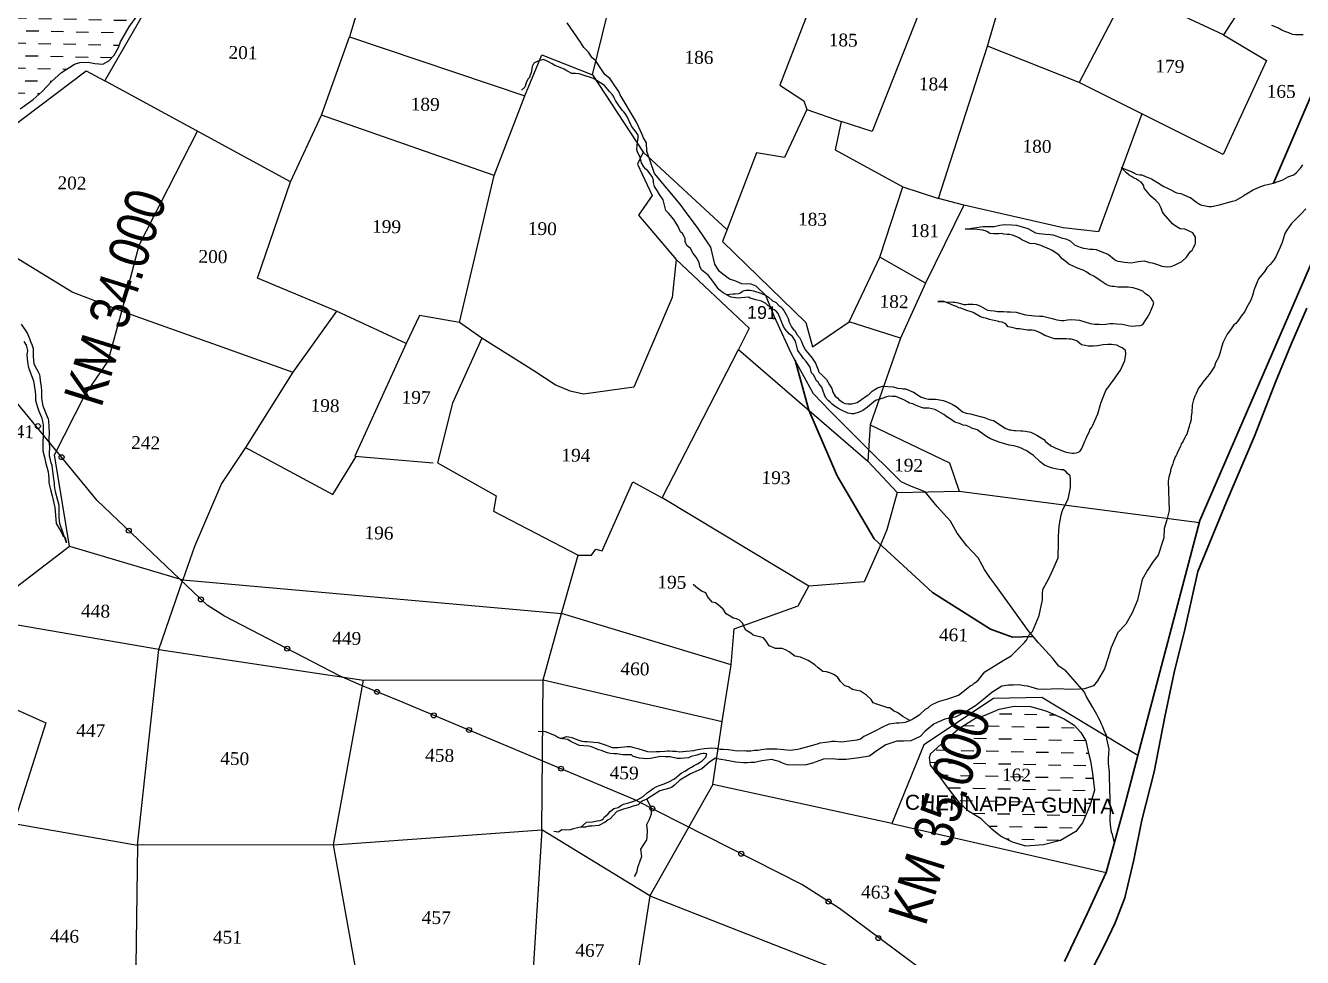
# Model space of a CAD drawing. Header units: inches. Extents: x 304037 to 460575, y 1453943 to 1639883.
# Drawn here: x 336193 to 337474, y 1597253 to 1598188 of the extents above; entities that cross this region are included whole.
import ezdxf

# ---------------------------------------------------------------- set-up
doc = ezdxf.new("R2010")
doc.units = ezdxf.units.IN
doc.header["$MEASUREMENT"] = 0
doc.header["$PDMODE"] = 33
doc.header["$PDSIZE"] = 5
for name, pattern in [('ACAD_ISO02W100', [15, 12, -3]), ('ACAD_ISO07W100', [3, 0, -3]), ('BORDER', [1.75, 0.5, -0.25, 0.5, -0.25, 0, -0.25])]:
    doc.linetypes.add(name, pattern=pattern)
for name, color, linetype in [('cahnige', 6, 'Continuous'), ('CARTTRACK', 30, 'ACAD_ISO02W100'), ('NALA', 4, 'Continuous'), ('SURVEY_BND', 7, 'Continuous'), ('SURVEY_NO', 7, 'Continuous'), ('WATER_BODY', 4, 'Continuous'), ('zz', 7, 'Continuous')]:
    doc.layers.add(name, color=color, linetype=linetype)
doc.layers.add('FOOTPATH', color=150, linetype='ACAD_ISO07W100', lineweight=30)
doc.layers.add('VILL_BOUNDARY', color=6, linetype='BORDER', lineweight=30)
doc.styles.add('ARIALN', font='ARIALN.TTF')
doc.styles.get("Standard").update_dxf_attribs({"font": 'arial.ttf'})
pattern_1 = [(180, (-977.9699, -291.534), (-1.25, -1.25), [1.25, -1.25])]

# ---------------------------------------------------------------- blocks, each defined once
blk = doc.blocks.new('PALLAKONDA')
at = {"layer": 'VILL_BOUNDARY', "linetype": 'ByBlock'}
blk.add_lwpolyline([(23.09, 213.14), (21.57, 209.58), (20.04, 205.83), (17.99, 200.51), (15.26, 194), (12.49, 187.15), (11.26, 181.56), (10.2, 177.16), (9.31, 172.81), (8.27, 167.37), (7.08, 162.6), (6.3, 158.71), (5.44, 154.94), (4.51, 152.47), (3.49, 150.34), (2.27, 147.92)], dxfattribs=at)
blk = doc.blocks.new('CHEPINAPI')
at = {"layer": 'WATER_BODY', "linetype": 'ByBlock'}
h = blk.add_hatch(dxfattribs=at)
h.set_pattern_fill('DASH', color=256, scale=10, angle=180, style=0)
h.set_pattern_definition(pattern_1)
h.paths.add_polyline_path([(110.82, 53.93), (109.55, 52.84), (108.42, 52.19), (108.11, 52.07), (107.8, 51.99), (107.5, 51.96), (107.22, 51.96), (106.91, 52.02), (106.6, 52.17), (106.37, 52.35), (105.99, 52.67), (105.83, 52.86), (105.59, 53.11), (105.1, 53.5), (104.95, 53.56), (104.5, 53.76), (104.35, 53.86), (104.17, 54.03), (104.07, 54.15), (103.99, 54.34), (104.14, 54.94), (103.85, 55.14), (103.69, 54.43), (103.27, 53.67), (103.13, 53.49), (102.94, 53.11), (102.5, 52.73), (102.31, 52.25), (101.86, 51.38), (101.47, 50.41), (101.27, 48.77), (101.48, 47.61), (101.58, 46.39), (101.58, 45.66), (101.54, 44.63), (101.12, 43.87), (100.32, 43.48), (99.51, 43.04), (98.28, 42.3), (97.5, 41.96), (96.08, 41.64), (95.03, 41.59), (93.77, 41.13), (92.69, 40.41), (91.8, 39.51), (91.19, 38.62), (91, 37.89), (91.33, 37.45), (92.07, 37.52), (92.97, 37.8), (94.06, 38), (94.8, 37.92), (95.58, 37.79), (96.49, 37.57), (97.46, 37.4), (98.71, 37.03), (99.52, 36.63), (99.77, 36.44), (100.64, 35.85), (100.86, 35.71), (102.64, 34.24), (103.42, 33.88), (104.21, 33.69), (104.79, 33.79), (105.17, 34.07), (105.2, 34.6), (105.15, 35.24), (104.72, 36.13), (104.03, 36.97), (104.02, 37.74), (104, 38.49), (104.58, 39.38), (105.05, 40.28), (105.27, 41.14), (105.49, 41.99), (106.11, 42.63), (106.96, 42.89), (107.93, 42.89), (108.74, 42.56), (109.34, 42.22), (109.51, 42.16), (109.78, 42.07), (110.02, 42.01), (110.29, 41.94), (110.54, 41.87), (110.78, 41.83), (111.28, 41.84), (111.46, 41.82), (111.75, 41.8), (112.04, 41.73), (112.34, 41.65), (112.78, 41.5), (113.5, 41.24), (113.85, 41.03), (114.09, 40.75), (114.28, 40.56), (114.58, 40.6), (114.54, 41.26), (114.68, 42.18), (115.23, 43.13), (115.91, 43.97), (116.58, 44.91), (117.67, 46.67), (118.09, 47.52), (118.85, 49.04), (119.57, 49.9), (120.72, 50.88), (121.86, 51.71), (123.14, 52.67), (124.03, 53.5), (124.95, 54.52), (125.91, 55.42), (127.21, 56.29), (127.75, 56.48), (128.57, 56.54), (129.25, 56.42), (130.03, 56.34), (130.63, 56.7), (131.14, 57.29), (131.58, 58.05), (131.76, 58.63), (132.58, 60.13), (133.33, 61.24), (133.97, 62.05), (135, 62.64), (136.31, 62.86), (137.23, 63.03), (138.98, 65.11), (141.07, 67.7), (142.21, 68.62), (143.42, 69.15), (145.88, 70.29), (148.07, 70.87), (149.32, 71.85), (150.38, 73.22), (150.78, 74.63), (150.49, 76.08), (149.97, 77.13), (149.32, 77.91), (147.83, 79.17), (146.43, 80.05), (144.98, 81), (140.84, 83.17), (137.11, 85.24), (133.73, 86.67), (130.99, 87.97), (127.4, 90.11), (125.37, 90.94), (123.35, 91.79), (119.12, 93), (116.08, 93.98), (113.91, 94.69), (111.94, 95.73), (109.87, 96.8), (108.16, 97.47), (105.29, 97.61), (103.99, 97.98), (101.64, 98.89), (98.94, 100.22), (96.01, 101.62), (92.44, 103.15), (88.98, 104.29), (87.3, 104.55), (84.84, 104.2), (83.17, 103.62), (81.76, 102.88), (80.38, 101.95), (80, 100.99), (80.19, 100.04), (80.39, 99.24), (80.7, 98.84), (81.13, 98.83), (81.71, 99.14), (82.26, 99.73), (82.81, 100.25), (83.36, 100.27), (83.78, 100.25), (84.24, 100.16), (85.3, 99.96), (86.11, 99.56), (86.67, 99.2), (88.02, 98.84), (89, 98.61), (89.51, 98.5), (90.7, 98), (91.71, 97.43), (92.43, 97.19), (93.28, 97.1), (94.55, 96.73), (96.69, 95.83), (98.16, 95.19), (99.25, 94.9), (100.43, 94.42), (102.04, 93.59), (103.39, 92.53), (104.43, 91.42), (105.26, 90.67), (106.24, 90.01), (107.13, 89), (108.02, 87.94), (110.34, 86.34), (112.46, 85.03), (115.6, 83.53), (116.62, 83.19), (116.89, 82.69), (116.67, 81.86), (115.96, 80.76), (115.41, 79.7), (115.07, 78.81), (113.72, 77.24), (113.34, 76.48), (113.3, 75.41), (113.39, 74.98), (113.62, 74.55), (113.47, 73.77), (113.09, 73.06), (112.78, 72.51), (112.55, 72.2), (112.45, 71.66), (112.56, 71.38), (112.96, 71.11), (113.26, 70.98), (113.64, 70.97), (114.22, 70.95), (114.67, 70.91), (115.05, 70.7), (115.31, 70.53), (115.47, 70.27), (116.55, 70.13), (116.72, 70.11), (117.89, 69.91), (118.25, 69.84), (118.93, 69.58), (119.83, 69.14), (119.98, 68.63), (119.59, 67.12), (118.84, 65.27), (118.34, 63.85), (117.94, 62.96), (117.85, 62.51), (117.57, 61.63), (117.23, 60.6), (116.89, 59.72), (116.01, 58.49), (113.73, 56.48)])
h.paths.add_polyline_path([(113.56, 73.45), (149.4, 74.06), (149.29, 80.09), (113.45, 79.48)], flags=24)
h.paths.add_polyline_path([(125, 74.22), (128.28, 74.22), (128.28, 72.27), (125, 72.27)], flags=24)
h = blk.add_hatch(dxfattribs=at)
h.set_pattern_fill('DASH', color=256, scale=10, angle=180, style=0)
h.set_pattern_definition(pattern_1)
h.paths.add_polyline_path([(230.02, -10.32), (229.76, -9.24), (229.23, -8.41), (228.54, -7.71), (227.54, -7.08), (225.69, -6.34), (224.14, -5.93), (222.51, -5.93), (221.01, -6.27), (219.64, -6.88), (218.59, -7.25), (216.99, -8.31), (215.9, -9.3), (214.98, -10.17), (214.23, -10.88), (214.14, -11.24), (214.26, -11.98), (215.37, -13.3), (216.09, -14.26), (217.28, -15.72), (218.15, -16.51), (219.43, -17.26), (220.54, -18.25), (221.4, -18.96), (222.64, -19.51), (223.98, -19.9), (225.75, -19.71), (227.43, -19.25), (228.93, -18.33), (229.58, -17.46), (230.3, -15.73), (230.73, -14.16), (230.5, -12.48), (230.26, -11.24)])
h.paths.add_polyline_path([(221.12, -11.83), (224.3, -11.83), (224.3, -13.78), (221.12, -13.78)], flags=24)
at = {"layer": 'CARTTRACK'}
blk.add_lwpolyline([(232.82, -19.38), (232.62, -18.55), (232.51, -18.33), (232.38, -17.59), (232.36, -17.19), (232.36, -16.83), (232.36, -16.37), (232.32, -14.99), (232.24, -14.02), (232.23, -13.54), (232.2, -13.12), (232.19, -12.31), (232.06, -11.45), (232.04, -10.97), (232.09, -10.49), (232.09, -10.03), (231.84, -8.99), (231.82, -8.65), (231.57, -8.18), (231.42, -7.82), (231.27, -7.53), (231.13, -7.22), (230.99, -6.97), (230.79, -6.6), (230.38, -5.9), (229.69, -4.78), (229.51, -4.38), (227.59, -2.28), (226.91, -1.83), (226.27, -1.07), (224.8, 0.47), (223.75, 1.67), (222.28, 3.63), (220.32, 6.24), (219.82, 6.89), (219.26, 7.66), (218.61, 8.84), (217.43, 9.99), (216.45, 11.26), (215.77, 12.42), (214.38, 13.89), (213.17, 15.31), (211.63, 15.87), (210.73, 16.28), (206.51, 20.29), (203.49, 23.19), (201.79, 24.89), (199.52, 28.82), (197.71, 32.57), (196.82, 34.62), (195.85, 35.51), (195.35, 35.72), (194.4, 35.72), (193.69, 36.01), (193.16, 36.16), (192.48, 36.66), (192.12, 36.96), (191.65, 37.64), (191.21, 39.32), (189.86, 41.26), (189.86, 41.26), (188.88, 42.48), (188.07, 43.57), (185.45, 46.58), (184.62, 48.8), (184.57, 49.63), (184.27, 50.11), (184.11, 50.46), (183.52, 51.68), (181.85, 54.37), (181.69, 54.69), (181.28, 55.27), (181.02, 55.66), (180.81, 55.93), (180.28, 56.37), (179.3, 57.73), (178.96, 58), (178.57, 58.56), (178.12, 59.01), (177.75, 59.55), (176.39, 61.45)], dxfattribs=at)
at = {"layer": 'FOOTPATH', "linetype": 'ByBlock'}
for points in [[(247.37, 46.91), (251.32, 56.66), (253.4, 63.36), (257.37, 71.44), (261.06, 76.73), (266.02, 82.7), (267.5, 85.1), (268.19, 83.46), (269.05, 81.96), (269.65, 80.88), (270.57, 79.52), (271.32, 78.14)], [(224.28, 1.07), (222.21, 0.98), (220, 1.72), (214.1, 5.27), (208.15, 10.52), (204.32, 16.72), (201.37, 23.25), (199.88, 28.19)]]:
    blk.add_lwpolyline(points, dxfattribs=at)
at = {"layer": 'NALA'}
for points in [[(121.86, 51.71), (123.14, 52.67), (124.03, 53.5), (124.95, 54.52), (125.91, 55.42), (127.21, 56.29), (127.75, 56.48), (128.57, 56.54), (129.25, 56.42), (130.03, 56.34), (130.63, 56.7), (131.14, 57.29), (131.58, 58.05), (131.76, 58.63), (132.58, 60.13), (133.33, 61.24)], [(192.84, 34.62), (193.55, 34.71), (193.74, 34.71), (194.08, 34.76), (194.23, 34.79), (194.45, 34.97), (194.55, 35.02), (194.68, 35.06), (194.8, 35.1), (195.01, 35.12), (195.23, 35.12), (195.59, 35.06), (196.32, 34.82), (196.46, 34.78), (196.79, 34.65), (197.11, 34.44), (197.51, 34.08), (197.79, 33.96), (197.87, 33.92), (198.16, 33.64), (198.45, 33.44), (198.51, 33.3), (198.67, 33.14), (198.93, 32.68), (199.12, 32.36), (199.22, 32), (199.46, 31.54), (199.62, 31.3), (199.83, 31.15), (200.01, 30.77), (200.27, 30.47), (200.47, 30.09), (200.6, 29.83), (200.69, 29.58), (200.89, 29.23), (201.15, 28.98), (201.6, 28.44), (201.93, 27.95), (202.21, 27.29), (202.29, 27.06), (202.59, 26.79), (202.72, 26.66), (203.07, 26.33), (203.37, 25.82), (203.62, 25.44), (203.72, 25.09), (203.96, 24.69), (204.24, 24.51), (204.35, 24.35), (204.71, 24.09), (204.96, 23.99), (205.24, 23.94), (205.65, 23.95), (206.17, 24.11), (206.6, 24.41), (207.18, 24.83), (207.35, 24.97), (207.66, 25.28), (207.84, 25.4), (208.17, 25.62), (208.68, 25.78), (209.75, 25.74), (210.18, 25.63), (210.57, 25.58), (210.75, 25.58), (211, 25.56), (211.38, 25.4), (211.79, 25.24), (212.16, 25.02), (212.49, 24.79), (213, 24.66), (213.3, 24.59), (213.58, 24.59), (213.77, 24.59), (214.01, 24.59), (214.25, 24.58), (214.77, 24.48), (215.07, 24.4), (215.67, 24.14), (216.08, 23.91), (216.48, 23.58), (216.75, 23.39), (217.1, 23.26), (217.53, 23.19), (218.5, 22.96), (218.68, 22.93), (219.01, 22.84), (219.52, 22.66), (219.86, 22.59), (221.03, 21.85), (221.45, 21.7), (221.62, 21.69), (221.94, 21.64), (222.06, 21.63), (222.62, 21.62), (222.81, 21.62), (223.08, 21.59), (223.23, 21.56), (223.43, 21.53), (223.6, 21.49), (224.03, 21.32), (224.21, 21.2), (224.91, 20.8), (225.09, 20.59), (225.46, 20.3), (225.52, 20.26), (225.59, 20.18), (225.81, 20.11), (225.94, 20.06), (226.15, 19.96), (227.07, 19.6), (227.19, 19.59), (227.6, 19.51), (227.8, 19.5), (227.95, 19.49), (228.21, 19.53), (228.56, 19.66), (228.76, 19.97), (228.96, 20.53), (229.02, 20.72), (229.12, 20.93), (229.21, 21.19), (229.46, 21.7), (229.51, 21.85), (229.69, 22.13), (229.78, 22.33), (230.28, 23.48), (230.56, 24.54), (231.02, 25.83), (231.82, 26.98), (232.45, 27.89), (232.85, 28.85), (232.95, 29.5), (232.91, 29.87), (232.56, 30.13), (232.32, 30.2), (232.04, 30.37), (231.5, 30.42), (231.13, 30.42), (230.65, 30.39), (230.1, 30.26), (230.1, 30.26), (229.69, 30.22), (229.43, 30.22), (229.15, 30.22), (228.86, 30.26), (228.49, 30.33), (228.06, 30.68), (227.82, 30.78), (227.45, 30.87), (227.25, 30.89), (226.99, 30.89), (226.67, 30.89), (226.36, 30.89), (225.77, 30.89), (224.82, 31.2), (224.42, 31.42), (224.14, 31.55), (223.75, 31.68), (223.53, 31.7), (223.08, 31.7), (222.25, 31.81), (221.99, 31.81), (221.53, 31.92), (221.12, 31.98), (220.87, 32.26), (220.87, 32.26), (220.5, 32.42), (220.23, 32.46), (220.15, 32.49), (219.87, 32.55), (219.54, 32.62), (219.25, 32.69), (218.98, 32.76), (218.68, 32.82), (218.33, 32.93), (217.6, 33.33), (217.4, 33.42), (216.95, 33.53), (216.36, 33.74), (216.14, 33.78), (215.93, 33.89), (215.61, 34), (215.39, 34.1), (215.07, 34.22), (214.65, 34.39), (214.31, 34.41), (214.05, 34.37), (215.58, 34.34), (215.75, 34.34), (216.06, 34.27), (216.31, 34.21), (216.65, 34.13), (216.88, 34.14), (217.04, 34.17), (217.54, 34.17), (217.9, 34.14), (218.32, 33.99), (219.03, 33.61), (219.28, 33.58), (219.69, 33.54), (220.01, 33.49), (220.35, 33.49), (220.62, 33.49), (220.98, 33.47), (221.31, 33.47), (221.9, 33.46), (222.23, 33.38), (222.82, 33.23), (223.77, 33.12), (224.25, 33.12), (224.57, 33.12), (225.23, 32.95), (225.51, 32.9), (225.99, 32.78), (226.43, 32.74), (226.68, 32.74), (227.03, 32.79), (227.47, 32.86), (228.24, 32.8), (229.32, 32.5), (229.76, 32.43), (230.21, 32.43), (230.5, 32.41), (230.87, 32.46), (231.29, 32.51), (231.61, 32.52), (231.98, 32.5), (232.52, 32.49), (233.42, 32.32), (233.87, 32.33), (234.33, 32.39), (234.6, 32.51), (234.82, 32.86), (235, 33.16), (235.26, 33.65), (235.58, 34.44), (235.64, 34.67), (235.51, 34.92), (235.34, 35.17), (235.17, 35.35), (234.78, 35.58), (234.52, 35.81), (234.08, 35.97), (233.56, 36.14), (233.04, 36.18), (232.42, 36.18), (232.01, 36.18), (231.65, 36.22), (231.41, 36.22), (231.14, 36.3), (230.83, 36.43), (230.54, 36.6), (230.24, 36.8), (229.58, 37.23), (229.15, 37.43), (228.87, 37.6), (228.51, 37.79), (227.92, 38), (227.07, 38.36), (226.8, 38.59), (226.39, 38.9), (226.05, 39.28), (225.36, 39.7), (225.09, 39.84), (224.22, 40.19), (223.7, 40.34), (223.13, 40.35), (222.61, 40.59), (222.31, 40.7), (222.02, 40.89), (221.81, 41.01), (221.37, 41.16), (221.05, 41.22), (220.84, 41.22), (220.49, 41.25), (220.22, 41.28), (220, 41.27), (219.69, 41.25), (219.5, 41.24), (219.14, 41.26), (218.98, 41.34), (218.85, 41.42), (218.71, 41.49), (218.38, 41.6), (217.83, 41.64), (217.46, 41.68), (216.62, 41.66), (218.41, 41.97), (218.83, 41.98), (219.08, 41.98), (219.5, 41.98), (220.08, 42.11), (220.58, 42.2), (221.24, 42.2), (221.75, 42.15), (222.33, 42.01), (222.88, 41.85), (223.67, 41.44), (224.03, 41.37), (224.34, 41.36), (224.66, 41.33), (225.12, 41.31), (225.41, 41.28), (226.36, 40.97), (226.71, 40.9), (227.13, 40.71), (227.58, 40.32), (227.88, 40.18), (228.25, 40.07), (228.51, 40), (228.77, 39.97), (229.14, 39.93), (229.46, 39.92), (229.78, 39.91), (231, 39.41), (231.57, 38.96), (231.79, 38.82), (231.95, 38.76), (232.22, 38.73), (232.42, 38.7), (232.61, 38.7), (232.95, 38.65), (233.28, 38.64), (233.67, 38.71), (234, 38.77), (234.58, 38.86), (234.81, 38.8), (235.11, 38.7), (235.38, 38.67), (235.62, 38.62), (235.94, 38.52), (236.35, 38.38), (236.61, 38.35), (236.94, 38.32), (237.31, 38.35), (237.63, 38.49), (238.34, 38.87), (238.8, 39.33), (239.2, 39.88), (239.35, 40.04), (239.5, 40.31), (239.65, 40.6), (239.68, 40.72), (239.68, 41.32), (239.38, 41.77), (238.59, 42.12), (238.12, 42.15), (237.62, 42.44), (237.35, 42.62), (236.42, 43.64), (236.33, 43.81), (236.14, 44.24), (235.93, 44.63), (235.64, 44.9), (235.11, 45.33), (234.44, 46.14), (234.39, 46.35), (234.25, 46.56), (234.12, 46.71), (233.9, 46.86), (233.64, 47.01), (233.36, 47.15), (233.13, 47.28), (232.92, 47.38), (232.65, 47.63), (232.11, 48.14), (233.18, 47.73), (233.37, 47.62), (233.62, 47.5), (233.97, 47.46), (234.19, 47.44), (234.53, 47.3), (234.83, 47.19), (235.16, 47.08), (235.93, 46.62), (236.05, 46.51), (236.39, 46.34), (236.69, 46.21), (236.98, 46.07), (237.67, 45.74), (237.87, 45.71), (238.13, 45.66), (238.95, 45.32), (239.09, 45.29), (239.47, 45), (239.69, 44.85), (240.01, 44.64), (240.21, 44.56), (240.45, 44.52), (240.94, 44.44), (241.22, 44.44), (242.01, 44.62), (242.92, 44.89), (243.31, 45.02), (243.58, 45.09), (244.36, 45.53), (244.46, 45.64), (244.86, 45.89), (245.27, 46.14), (245.93, 46.46), (246.47, 46.66), (247.37, 46.91), (248.29, 47.24), (248.53, 47.39), (248.89, 47.6), (249.38, 47.77), (249.65, 48.01), (250.02, 48.45), (250.27, 48.78)], [(250.02, 61.77), (249.59, 61.77), (249.24, 61.78), (248.96, 61.79), (248.57, 61.94), (248.19, 62.07), (247.89, 62.21), (247.47, 62.43), (246.86, 62.66)], [(226.8, 13.31), (226.95, 13.75), (227.04, 13.96), (227.47, 14.89), (227.69, 16.05), (227.69, 16.84), (227.63, 17.21), (227.36, 17.45), (227.23, 17.62), (226.97, 17.8), (226.71, 17.8), (226.29, 17.84), (225.84, 17.95), (225.44, 18.06), (225.05, 18.23), (224.59, 18.54), (223.89, 19.19), (223.54, 19.41), (223.24, 19.61), (222.45, 19.96), (221.93, 20.09), (221.47, 20.15), (220.48, 20.44), (219.58, 20.75), (219.19, 20.97), (218.24, 21.61), (217.71, 21.78), (217.47, 21.9), (217.14, 22.02), (216.84, 22.06), (216.45, 22.21), (215.98, 22.34), (215.5, 22.66), (215.18, 22.86), (214.88, 23.08), (214.18, 23.47), (213.97, 23.57), (213.36, 23.69), (213.24, 23.69), (212.81, 23.69), (212.51, 23.77), (212.03, 23.97), (211.74, 24.07), (211.42, 24.15), (211.22, 24.28), (210.9, 24.42), (210.03, 24.78), (209.68, 24.78), (209.33, 24.79), (209.01, 24.7), (208.74, 24.59), (208.02, 24.34), (207.22, 23.67), (206.75, 23.33), (206.4, 23.14), (205.86, 22.96), (205.66, 22.96), (205.27, 23.01), (204.57, 23.34), (204.35, 23.44), (204.08, 23.58), (203.84, 23.74), (203.7, 23.87), (203.47, 24.07), (203.29, 24.25), (203, 24.54), (202.74, 25.18), (202.63, 25.58), (202.32, 25.92), (202.23, 26.04), (202.06, 26.18), (201.95, 26.43), (201.74, 26.77), (201.56, 26.97), (201.41, 27.54), (200.98, 28.11), (200.73, 28.39), (200.59, 28.6), (200.14, 29.18), (199.88, 30.09), (199.56, 30.56), (199.27, 30.79), (199.06, 31.02), (198.84, 31.3), (198.66, 31.54), (198.33, 32.26), (198.09, 32.84), (197.89, 33.07), (197.69, 33.2), (197.38, 33.33), (196.83, 33.8), (196.4, 34.03), (195.83, 34.16), (195.27, 34.32), (195.09, 34.42), (193.99, 34.27), (193.36, 34.36), (193.09, 34.49), (192.84, 34.62), (192.56, 34.8), (192.1, 35.11), (191.51, 35.92), (191.03, 36.51), (190.69, 36.77), (190.34, 37.03), (190.15, 37.41), (190.09, 37.77), (189.92, 38.05), (189.77, 38.29), (189.46, 38.65), (189.18, 39.14), (188.83, 39.45), (188.64, 39.85), (188.64, 40.14), (188.55, 40.35), (188.35, 40.62), (188.16, 40.81), (187.91, 41.31), (187.47, 42.02), (186.93, 42.64), (186.66, 42.91), (186.35, 43.97), (185.97, 44.47), (185.74, 44.89), (185.46, 45.28), (185.34, 45.66), (185.35, 45.91), (185.23, 46.17), (185.2, 46.27), (185.04, 46.47), (184.89, 46.67), (184.75, 46.82), (184.57, 46.98), (184.35, 47.21), (184.12, 47.62), (183.95, 48.23), (183.71, 48.62), (183.63, 48.89), (183.65, 49.37), (183.73, 50.09), (183.72, 50.38), (183.52, 50.66), (183.03, 51.27), (182.92, 51.52), (182.82, 51.68), (182.72, 51.91), (182.65, 52.09), (182.49, 52.35), (182.39, 52.52), (182.24, 52.67), (182.12, 52.81), (181.97, 52.97), (181.66, 53.39), (181.4, 53.79), (181.25, 54.06), (181.16, 54.22), (181.07, 54.34), (180.78, 54.69), (180.26, 55.25), (179.13, 55.93), (177.99, 56.3), (177.7, 56.38), (177.32, 56.39), (176.97, 56.39), (176.46, 56.65), (176.18, 56.82), (175.78, 56.98), (175.26, 57.15), (174.96, 57.31), (174.59, 57.5), (174.35, 57.65), (174.05, 57.74), (173.53, 57.55), (173.14, 57.35), (172.98, 57.01), (172.89, 56.37), (172.78, 56.07), (172.72, 55.92), (172.58, 55.74), (172.43, 55.38), (172.3, 54.95), (171.97, 54.62)], [(250.64, 44.39), (250.16, 43.84), (249.94, 43.62), (249.79, 43.49), (249.61, 43.27), (249.23, 42.91), (248.79, 42.22), (248.61, 41.88), (248.36, 40.97), (248.15, 40.5), (247.75, 39.53), (247.51, 39.15), (247.19, 38.77), (246.88, 38.42), (246.68, 38.08), (246.07, 37.29), (245.89, 36.89), (245.66, 36.21), (245.48, 35.62), (245.33, 35.15), (244.95, 34.43), (244.77, 33.99), (244.42, 33.52), (244.16, 33.14), (243.88, 32.8), (243.68, 32.64), (243.35, 32.15), (243.05, 31.7), (242.82, 31.22), (242.64, 30.83), (242.5, 30.36), (242.34, 29.77), (242.23, 29.36), (241.95, 28.8), (241.83, 28.43), (241.53, 27.95), (241.33, 27.63), (241.01, 27.22), (240.7, 26.87), (240.5, 26.56), (240.28, 26.26), (240.08, 25.72), (239.95, 25.44), (239.81, 25.07), (239.7, 24.52), (239.66, 23.81), (239.61, 23.43), (239.63, 23.1), (239.52, 22.72), (239.45, 22.58), (239.42, 22.41), (239.23, 21.77), (239.2, 21.63), (239.13, 21.5), (239.07, 21.37), (239.01, 21.29), (238.85, 20.91), (238.8, 20.82), (238.72, 20.72), (238.67, 20.65), (238.6, 20.37), (238.31, 19.81), (238.25, 19.62), (238.19, 19.47), (238.08, 19.34), (237.92, 18.77), (237.86, 18.64), (237.81, 18.46), (237.65, 18.01), (237.66, 17.85), (237.51, 17.3), (237.44, 16.88), (237.62, 13.97), (237.4, 13.01), (237.14, 12.15), (237.12, 11.23), (236.59, 9.48), (236.12, 8.83), (235.57, 7.95), (235.06, 7.02), (234.61, 4.92), (234.13, 3.65), (233.51, 2.49), (232.74, 1.66), (232.09, 0.15), (231.79, -0.98), (231.48, -2.01), (230.81, -3.22), (230.4, -3.74), (229.51, -4.03), (229.01, -4.1), (228.01, -4.15), (226.91, -4.11), (225.45, -4.19), (224.83, -4.19), (223.85, -3.9), (223.47, -3.88), (222.95, -3.79), (222.37, -3.83), (221.89, -3.85), (221.24, -3.95), (220.24, -4.6), (219.47, -5.3), (218.63, -5.96), (217.64, -6.63), (216.63, -7.14), (215.6, -7.38), (214.54, -7.86), (213.68, -8.62), (213.19, -9.16), (212.25, -9.59), (211.53, -9.66), (210.85, -9.68), (209.76, -10.07), (208.81, -10.7), (208.15, -11.21), (207.13, -11.41), (205.83, -11.62), (205.02, -11.61), (204.43, -11.55), (203.55, -11.63), (202.46, -12.04), (201.83, -12.22), (200.66, -12.27), (199.96, -12.27), (199.72, -12.19), (199.38, -12.08), (199.12, -11.95), (198.71, -11.85), (198.38, -11.77), (197.4, -11.9), (196.67, -12.08), (196.31, -12.09), (195.97, -12.13), (195.56, -12.16), (194.81, -12.11), (193.71, -11.92), (193.28, -11.85), (192.93, -11.79), (192.74, -11.74), (192.18, -12.11), (191.4, -12.85), (190.28, -13.36), (189.22, -14.02), (188.72, -14.52), (188.42, -14.76), (188.12, -14.88), (187.25, -15.12), (186.44, -15.66), (185.98, -15.99), (185.58, -16.17), (185.36, -16.31), (185.11, -16.57), (184.76, -16.68), (184.51, -16.76), (184.27, -16.84), (183.66, -17.02), (183.01, -17.29), (182.34, -18.03), (182.13, -18.13), (181.86, -18.38), (181.22, -18.7), (180.52, -18.81), (180.23, -18.81), (179.91, -18.92), (179.38, -18.91), (178.71, -19.09), (178.38, -19.2), (177.88, -19.26), (177.53, -19.22), (177.19, -19.46), (176.75, -19.41)], [(122.73, 28.48), (122.95, 28.1), (123.09, 27.58), (123.05, 27.13), (123.11, 26.42), (123.21, 26.02), (123.31, 25.69), (123.78, 24.55), (123.95, 23.47), (123.98, 23.18), (124.02, 22.59), (124.12, 22.27), (124.23, 21.92), (124.35, 21.53), (124.65, 20.93), (124.76, 20.56), (124.83, 20.15), (124.84, 19.4), (124.84, 18.11), (124.84, 17.58), (125.02, 16.95), (125.14, 16.44), (125.43, 15.48), (125.47, 15.17), (125.5, 14.86), (125.51, 14.4), (125.68, 13.74), (125.87, 13.1), (126.16, 11.93), (126.24, 11.19), (126.34, 10.35), (126.86, 9.51), (127.02, 9.15), (127.24, 8.95), (127.39, 8.44), (126.68, 10.34), (126.64, 10.59), (126.62, 11.09), (126.6, 11.55), (126.59, 12.16), (126.43, 12.66), (126.19, 13.51), (126.07, 14.11), (126.07, 14.38), (125.96, 15.03), (125.81, 16.13), (125.71, 16.4), (125.62, 16.68), (125.52, 17.06), (125.52, 17.36), (125.52, 17.93), (125.46, 18.77), (125.48, 19.42), (125.43, 19.96), (125.37, 20.61), (125.33, 20.77), (125.25, 20.98), (125.14, 21.21), (124.99, 21.54), (124.77, 22.04), (124.63, 22.84), (124.63, 23.28), (124.63, 23.57), (124.59, 23.99), (124.46, 24.59), (124.43, 24.98), (124.37, 25.16), (124.23, 25.42), (124.06, 25.73), (123.79, 26.23), (123.77, 26.59), (123.71, 27.02), (123.71, 27.38), (123.71, 27.75), (123.57, 28.15), (123.43, 28.44), (123.3, 28.74), (123.03, 29.37), (122.43, 30.2)], [(177.18, -10.09), (177.83, -9.89), (178.05, -9.9), (178.35, -9.98), (178.6, -10.08), (178.83, -10.16), (179.35, -10.32), (179.6, -10.35), (179.87, -10.36), (180.23, -10.36), (180.56, -10.39), (180.97, -10.42), (181.59, -10.6), (181.79, -10.66), (182.14, -10.81), (182.4, -10.9), (182.68, -10.88), (183, -10.88), (183.26, -10.84), (183.62, -10.79), (183.89, -10.76), (184.21, -10.76), (184.57, -10.84), (184.96, -10.95), (185.61, -11.13), (185.94, -11.22), (186.37, -11.25), (186.82, -11.21), (187.17, -11.19), (187.66, -11.16), (187.92, -11.1), (188.12, -11.1), (188.45, -11.12), (188.77, -11.13), (189.13, -11.17), (189.82, -11.1), (190.57, -11.02), (190.79, -10.95), (191.18, -10.88), (191.6, -10.79), (192.04, -10.75), (192.36, -10.73), (192.72, -10.73), (193.19, -10.83), (193.5, -10.84), (194.05, -10.85), (194.91, -10.96), (195.59, -10.93), (195.79, -10.93), (196.26, -10.93), (196.63, -10.87), (197.01, -10.84), (197.29, -10.78), (197.84, -10.71), (198.33, -10.69), (198.87, -10.69), (199.58, -10.72), (200.21, -10.78), (200.96, -10.67), (201.23, -10.61), (202.11, -10.35), (202.93, -10.11), (203.2, -10), (203.75, -9.9), (204.01, -9.87), (204.35, -9.8), (204.7, -9.79), (205.32, -9.84), (206.08, -9.74), (206.31, -9.71), (206.61, -9.65), (206.87, -9.61), (207.21, -9.51), (207.55, -9.25), (207.73, -9.17), (208.74, -8.63), (209.37, -8.29), (210.04, -7.96), (210.73, -7.82), (211.06, -7.82), (211.37, -7.78), (211.68, -7.75), (211.85, -7.67), (212.12, -7.57), (212.29, -7.47), (212.49, -7.34), (213.09, -6.94), (213.64, -6.41), (213.9, -6.27), (214.14, -6.04), (214.37, -5.9), (214.66, -5.75), (214.92, -5.61), (215.85, -5.32), (216.91, -4.94), (217.84, -4.18), (218.07, -3.97), (218.29, -3.88), (218.48, -3.72), (218.62, -3.6), (218.89, -3.37), (219.52, -2.54), (221.32, -1.38), (222.12, -0.91), (222.67, -0.31), (223.43, 0.45), (223.6, 0.69), (223.88, 1.25), (224.18, 1.59), (224.81, 3.2), (225.11, 4.77), (225.11, 5.32), (225.13, 5.8), (225.52, 6.55), (225.84, 7.17), (226.09, 7.8), (226.59, 9.01), (226.59, 10.57), (226.59, 11.12), (226.61, 11.67), (226.64, 12.17), (226.8, 13.31)], [(212.12, -7.57), (211.39, -7.18), (210.89, -6.84), (210.46, -6.64), (210.07, -6.36), (209.89, -6.34), (209.59, -6.27), (209.18, -6.15), (208.76, -6.02), (208.39, -5.9), (208.19, -5.57), (207.73, -5.13), (207.12, -4.76), (206.76, -4.67), (206.32, -4.59), (205.9, -4.32), (205.52, -4.24), (205.09, -3.82), (204.82, -3.41), (204.49, -3.17), (204.01, -2.96), (203.67, -2.87), (203.32, -2.84), (202.83, -2.49), (202.5, -2.22), (201.82, -1.79), (201.04, -1.47), (200.49, -1.37), (199.91, -0.97), (199.52, -0.77), (199.18, -0.63), (198.88, -0.66), (198.52, -0.66), (197.89, -0.39), (197.56, 0.06), (197.31, 0.39), (196.78, 0.52), (196.5, 0.57), (196.27, 0.63), (196.03, 0.81), (195.51, 1.11), (195.34, 1.41), (195.19, 1.79), (194.86, 2.11), (194.55, 2.23), (194.22, 2.3), (194.1, 2.38), (193.51, 2.72), (193.22, 3.17), (192.71, 3.58), (192.43, 3.77), (192.11, 3.83), (191.63, 4.41), (191.45, 4.78), (191.02, 4.92), (190.59, 5.2), (190.15, 5.58)], [(179.42, -18.91), (180, -18.4), (180.57, -18.37), (181.06, -18.25), (181.36, -18.22), (181.51, -18.13), (181.66, -17.99), (181.74, -17.88), (181.87, -17.76), (182.12, -17.53), (182.34, -17.28), (182.68, -16.99), (183.12, -16.87), (183.34, -16.72), (183.66, -16.53), (184.04, -16.41), (184.47, -16.29), (184.76, -16.17), (185.08, -16.03), (185.61, -15.72), (186.03, -15.3), (186.33, -15.1), (186.59, -14.92), (186.88, -14.73), (187.17, -14.59), (187.68, -14.41), (188.14, -14.2), (188.7, -13.89), (189.34, -13.32), (189.71, -13.09), (190.06, -12.86), (190.38, -12.68), (190.65, -12.52), (190.97, -12.33), (191.44, -12.03), (191.78, -11.67), (191.87, -11.33), (191.64, -11.3), (191.52, -11.3), (191.28, -11.33), (190.89, -11.49), (190.31, -11.62), (190.05, -11.76), (189.66, -11.81), (189.24, -11.84), (188.91, -11.85), (188.21, -11.7), (187.71, -11.7), (187.26, -11.7), (186.25, -11.9), (185.9, -11.94), (185.15, -11.89), (184.5, -11.74), (184.36, -11.59), (184.02, -11.59), (183.49, -11.6), (183.26, -11.56), (182.89, -11.53), (182.57, -11.52), (182.22, -11.5), (181.93, -11.43), (181.73, -11.36), (181.32, -11.21), (181.05, -11.14), (180.65, -10.99), (180.32, -10.88), (180.07, -10.82), (179.57, -10.78), (179.12, -10.75), (179.03, -10.72), (178.76, -10.59), (178.44, -10.46), (178.19, -10.35), (177.94, -10.19), (177.41, -10.12), (177.13, -10.08), (176.94, -9.99), (176.65, -9.82), (175.71, -9.48), (174.95, -9.46)], [(185.98, -15.99), (186.42, -16.88), (186.43, -17.48), (186.25, -18.01), (185.98, -18.54), (186.06, -19.1), (186.06, -19.8), (186.02, -20.06), (185.45, -21), (185.55, -21.71), (185.36, -22.3), (185.18, -22.85), (185.08, -23.33), (184.88, -23.75)]]:
    blk.add_lwpolyline(points, dxfattribs=at)
at = {"layer": 'SURVEY_BND'}
for points in [[(249.4, 73.55), (242.04, 61.6), (232.35, 65.91), (227.72, 56.56), (218.49, 59.99), (219.92, 65.41), (222.09, 65.1), (227.66, 78.65), (229.64, 80.99)], [(151.99, 73.79), (148.83, 69.67), (156.41, 65.96), (154.66, 59.61), (172.31, 54.06), (173.93, 58.19), (179.04, 56.3), (180.4, 62.45)], [(149.05, 44.99), (130.28, 54.7), (133.88, 61.25), (138.49, 62.53), (141.36, 66.47), (144.69, 69.15), (148.83, 69.67)], [(219.92, 65.41), (213.06, 67.25), (207.11, 51.24), (204.01, 52.15), (203.47, 49.33), (210.29, 45.74), (213.88, 44.68)], [(200.59, 63.4), (197.78, 55.66), (200.23, 54.14), (200.54, 53.28), (204.01, 52.15)], [(242.04, 61.6), (246.39, 59.15), (242.27, 49.66), (227.72, 56.56)], [(169.41, 46.05), (152, 51.7), (154.66, 59.61)], [(234.04, 53.56), (229.95, 41.66), (226.41, 41.99), (216.44, 44.04), (213.88, 44.68), (218.49, 59.99)], [(179.04, 56.3), (184.26, 48.69), (192.8, 41.11)], [(132.45, 31.7), (127.45, 33.49), (114.86, 40.84), (120.75, 49.62), (128.38, 55.65), (130.28, 54.7)], [(187.77, 38.02), (187.47, 34.2), (183.81, 25.16), (178.78, 24.37), (177.47, 24.63), (175.94, 25.24), (173.77, 26.6), (168.52, 29.76), (166.25, 31.27), (169.41, 46.05), (172.31, 54.06)], [(200.54, 53.28), (198.42, 48.44), (195.61, 48.86), (192.37, 39.92), (200.88, 31.98), (201.59, 29.58), (205.21, 32.16), (208.13, 38.69), (210.29, 45.74)], [(166.25, 31.27), (162.23, 31.88), (160.94, 29.07), (153.93, 32.15), (145.94, 35.28), (149.05, 44.99), (152, 51.7)], [(132.45, 31.7), (134.06, 38.34), (139.66, 49.85)], [(184.26, 48.69), (183.71, 47.47), (185.24, 44.37), (183.91, 42.38), (187.77, 38.02), (195.21, 31.3), (194.21, 29.17), (207.38, 18.27)], [(216.44, 44.04), (212.75, 36.16), (208.13, 38.69)], [(212.75, 36.16), (210.39, 30.61), (205.21, 32.16)], [(153.93, 32.15), (149.68, 25.96), (145.1, 18.34), (153.93, 13.82), (156.18, 17.68)], [(127.71, 8.12), (126.01, 17.19), (128.94, 23.24), (131.2, 26.69), (132.45, 31.7), (149.68, 25.96)], [(168.52, 29.76), (165.72, 23.18), (164.34, 17.2), (170.27, 14.01), (170.03, 12.49), (178.6, 8.25)], [(210.39, 30.61), (207.51, 21.91), (215.53, 18.25), (216.58, 15.46), (240.65, 12.82)], [(160.94, 29.07), (156.05, 17.69), (163.9, 17.2)], [(210.36, 15.18), (209.42, 11.44), (208.79, 9.83), (207.26, 6.19), (201.73, 5.66), (186.87, 14.18), (194.21, 29.17)], [(207.51, 21.91), (207.38, 18.27), (210.36, 15.18), (216.58, 15.46)], [(145.1, 18.34), (142.77, 14.7), (140.2, 8.34), (139.1, 4.97), (177.06, 2.4)], [(194.14, -2.37), (177.06, 2.4), (178.6, 8.25), (179.92, 8.28), (180.35, 8.91), (180.98, 8.76), (183.92, 15.7), (186.87, 14.18)], [(136.84, -2.04), (120.93, 0.36), (121.5, 3.15), (127.71, 8.12), (139.1, 4.97)], [(210.53, -17.92), (192.53, -14.39), (193.33, -8.06), (194.14, -2.37), (194.36, 1.22), (200.69, 3.64), (201.73, 5.66)], [(136.84, -2.04), (139.1, 4.97)], [(175.37, -4.28), (177.06, 2.4)], [(120.93, 0.36), (119.24, -6.88), (125.72, -9.61), (122.72, -19.72), (135.14, -21.65)], [(154.74, -21.2), (135.14, -21.65), (136.84, -2.04), (157.38, -4.68)], [(154.74, -21.2), (157.38, -4.68), (175.37, -4.28)], [(175.54, -19.28), (175.37, -4.28), (193.33, -8.06)], [(234.98, -10.6), (225.26, -5.01), (220.44, -5.2), (213.55, -9.97), (210.53, -17.92), (232.06, -22.37)], [(192.53, -14.39), (186.47, -25.63), (205.39, -32.62), (223.36, -39.17)], [(158.27, -38.8), (154.74, -21.2), (175.54, -19.28)], [(186.47, -25.63), (175.54, -19.28), (174.8, -37), (184.1, -43.19)], [(135.14, -21.65), (135.26, -40.96), (158.27, -38.8)], [(186.47, -25.63), (184.1, -43.19), (203.87, -49.44)]]:
    blk.add_lwpolyline(points, dxfattribs=at)
at = {"layer": 'VILL_BOUNDARY', "linetype": 'ByBlock'}
blk.add_lwpolyline([(255.27, 48.63), (240.7, 13.02), (233.79, -15.54), (232.06, -22.37), (230.23, -26.52), (228.07, -31.34)], dxfattribs=at)
at = {"layer": 'WATER_BODY'}
blk.add_lwpolyline([(214.22, -10.89), (214.98, -10.17), (215.9, -9.3), (216.99, -8.31), (218.59, -7.25), (219.64, -6.88), (221.01, -6.27), (222.51, -5.93), (224.14, -5.93), (225.69, -6.34), (227.54, -7.08), (228.54, -7.71), (229.23, -8.41), (229.76, -9.24), (230.02, -10.32), (230.26, -11.24), (230.5, -12.48), (230.73, -14.16), (230.3, -15.73), (229.58, -17.46), (228.93, -18.33), (227.43, -19.25), (225.75, -19.71), (223.98, -19.9), (222.64, -19.51), (221.4, -18.96), (220.54, -18.25), (219.43, -17.26), (218.15, -16.51), (217.28, -15.72), (216.09, -14.26), (215.37, -13.3), (214.26, -11.98), (214.14, -11.24), (214.23, -10.88)], dxfattribs=at)
at = {"layer": 'SURVEY_NO', "linetype": 'ByBlock'}
blk.add_text('CHENNAPPA GUNTA', height=1.5, dxfattribs=at).set_placement((211.79, -16.49))
at = {"layer": 'SURVEY_NO', "char_height": 1.282, "width": 2.5, "attachment_point": 1}
for s, insert in [('{\\fTimes New Roman|b0|i0|c0|p18;185}', (202.58, 60.95)), ('{\\fTimes New Roman|b0|i0|c0|p18;186}', (188.19, 58.92)), ('{\\fTimes New Roman|b0|i0|c0|p18;179}', (235.3, 59.01)), ('{\\fTimes New Roman|b0|i0|c0|p18;201}', (142.58, 58.44)), ('{\\fTimes New Roman|b0|i0|c0|p18;184}', (211.69, 56.74)), ('{\\fTimes New Roman|b0|i0|c0|p18;165}', (246.49, 56.73)), ('{\\fTimes New Roman|b0|i0|c0|p18;189}', (160.91, 53.66)), ('{\\fTimes New Roman|b0|i0|c0|p18;180}', (222.18, 50.73)), ('{\\fTimes New Roman|b0|i0|c0|p18;202}', (125.75, 45.05)), ('{\\fTimes New Roman|b0|i0|c0|p18;183}', (199.88, 42.97)), ('{\\fTimes New Roman|b0|i0|c0|p18;199}', (157.3, 41.35)), ('{\\fTimes New Roman|b0|i0|c0|p18;190}', (172.88, 41.47)), ('{\\fTimes New Roman|b0|i0|c0|p18;181}', (211.11, 42.06)), ('{\\fTimes New Roman|b0|i0|c0|p18;200}', (140, 37.99)), ('{\\fTimes New Roman|b0|i0|c0|p18;182}', (208.21, 34.91)), ('191', (194.98, 33.54)), ('{\\fTimes New Roman|b0|i0|c0|p18;197}', (160.61, 24.34)), ('{\\fTimes New Roman|b0|i0|c0|p18;198}', (151.52, 23.33)), ('{\\fTimes New Roman|b0|i0|c0|p18;241}', (121.01, 20.1)), ('{\\fTimes New Roman|b0|i0|c0|p18;242}', (133.66, 19.24)), ('{\\fTimes New Roman|b0|i0|c0|p18;194}', (176.71, 18.89)), ('{\\fTimes New Roman|b0|i0|c0|p18;192}', (210, 18.58)), ('{\\fTimes New Roman|b0|i0|c0|p18;193}', (196.77, 17.06)), ('{\\fTimes New Roman|b0|i0|c0|p18;196}', (157.18, 10.71)), ('{\\fTimes New Roman|b0|i0|c0|p18;195}', (186.57, 6.4)), ('{\\fTimes New Roman|b0|i0|c0|p18;448}', (129, 2.32)), ('{\\fTimes New Roman|b0|i0|c0|p18;461}', (214.84, 1.72)), ('{\\fTimes New Roman|b0|i0|c0|p18;449}', (154.17, 0.12)), ('{\\fTimes New Roman|b0|i0|c0|p18;460}', (183.06, -2.34)), ('{\\fTimes New Roman|b0|i0|c0|p18;447}', (128.76, -9.64)), ('{\\fTimes New Roman|b0|i0|c0|p18;458}', (163.71, -11.39)), ('{\\fTimes New Roman|b0|i0|c0|p18;450}', (143.22, -12.14)), ('{\\fTimes New Roman|b0|i0|c0|p18;459}', (182.2, -12.76)), ('{\\fTimes New Roman|b0|i0|c0|p18;162}', (221.44, -12.15)), ('{\\fTimes New Roman|b0|i0|c0|p18;463}', (207.59, -24.15)), ('{\\fTimes New Roman|b0|i0|c0|p18;457}', (163.71, -27.62)), ('{\\fTimes New Roman|b0|i0|c0|p18;446}', (126.57, -30.24)), ('{\\fTimes New Roman|b0|i0|c0|p18;451}', (142.86, -30.01)), ('{\\fTimes New Roman|b0|i0|c0|p18;467}', (179.13, -30.58))]:
    blk.add_mtext(s, dxfattribs=dict(at, insert=insert))

msp = doc.modelspace()

# ---------------------------------------------------------------- linework, layer by layer
for p in [(336205.8, 1597786.1), (336602.9, 1597496.1), (337048.9, 1597272.8)]:
    msp.add_point(p)
at = {"color": 1}
for p in [(336229.6, 1597755), (336229.6, 1597755), (336297, 1597681.3), (336297, 1597681.3), (336369.4, 1597612.4), (336369.4, 1597612.4), (336456, 1597563), (336456, 1597563), (336546, 1597519.7), (336546, 1597519.7), (336638.4, 1597481.4), (336638.4, 1597481.4), (336730.6, 1597442.7), (336730.6, 1597442.7), (336822.2, 1597402.7), (336822.2, 1597402.7), (336911.4, 1597357.4), (336911.4, 1597357.4), (336999, 1597309.4), (336999, 1597309.4)]:
    msp.add_point(p, dxfattribs=at)
at = {"layer": 'zz', "color": 1, "ltscale": 10}
msp.add_polyline3d([(337250.3, 1597123.5, 0), (337009.9, 1597302.5, 0), (336972.3, 1597326.4, 0), (336804.1, 1597411.9, 0), (336568.4, 1597510.7, 0), (336530.3, 1597525.9, 0), (336508.5, 1597535.9, 0), (336392.9, 1597595.5, 0), (336375.5, 1597606.6, 0), (336265.3, 1597711.5, 0), (336039, 1597986.6, 0)], dxfattribs=at)

# ---------------------------------------------------------------- block references
at = {"layer": 'SURVEY_BND', "linetype": 'ByBlock', "xscale": 10.02859871034559, "yscale": 10.02859871041437, "zscale": 10.02859871035882, "rotation": 358.8092314755046}
msp.add_blockref('CHEPINAPI', (334955.4, 1597611.1), dxfattribs=at)
at = {"layer": 'SURVEY_NO', "linetype": 'ByBlock', "xscale": 10.17652388560238, "yscale": 10.17652388574788, "zscale": 10.1765238856269, "rotation": 359.7167516509514}
msp.add_blockref('PALLAKONDA', (337233, 1595736.6), dxfattribs=at)

# ---------------------------------------------------------------- texts
at = {"layer": 'cahnige', "color": 1, "extrusion": (-0.004527, 0.00163, 0.999988), "style": 'ARIALN'}
for s, p in [('KM 34.000', (336265.9, 1597804, 1082.3)), ('KM 35.000', (337092.6, 1597284.1, 1077.7))]:
    msp.add_text(s, height=40, rotation=72.5961, dxfattribs=at).set_placement(p)

doc.saveas('drawing.dxf')
